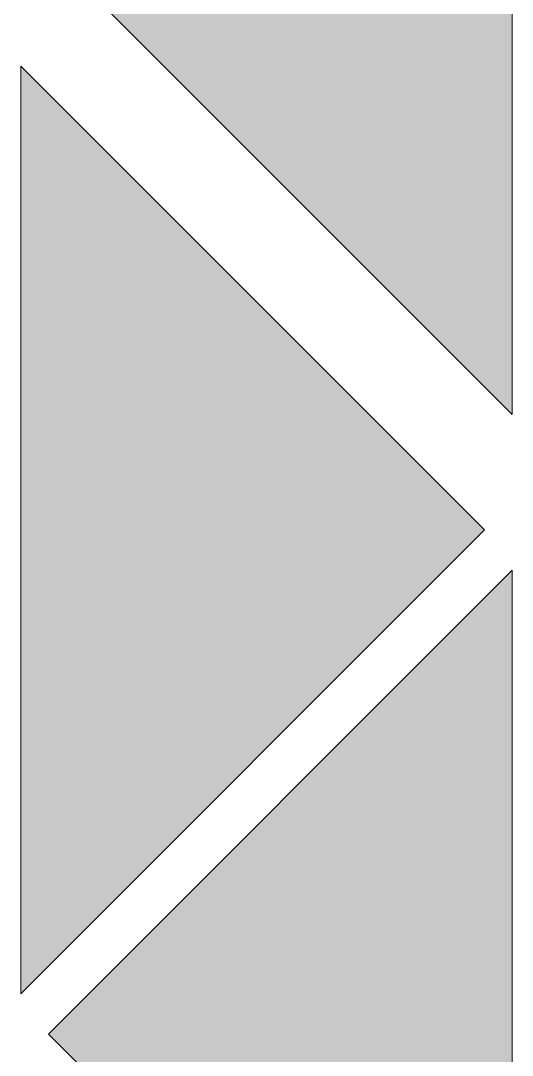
# Model space of a CAD drawing. Header units: inches. Extents: x 0.1 to 22.4, y -34.4 to -0.1.
# Drawn here: x 20.669 to 22.346, y -29.192 to -25.663 of the extents above; entities that cross this region are included whole.
import ezdxf

# ---------------------------------------------------------------- set-up
doc = ezdxf.new("R2010")
doc.units = ezdxf.units.IN
doc.header["$MEASUREMENT"] = 0
doc.layers.add('Layer 1', color=7, linetype='Continuous')

msp = doc.modelspace()

# ---------------------------------------------------------------- hatches: boundary and pattern name
at = {"layer": 'Layer 1', "true_color": 0xef4c22}
h = msp.add_hatch(color=20, dxfattribs=at)
h.dxf.hatch_style = 2
h.paths.add_polyline_path([(22.3463, -27.0062), (20.7635, -25.4234), (22.3463, -23.8405)])
at = {"layer": 'Layer 1', "true_color": 0xffffff}
h = msp.add_hatch(color=7, dxfattribs=at)
h.dxf.hatch_style = 2
h.paths.add_polyline_path([(20.6689, -25.8173), (22.2517, -27.4001), (20.6689, -28.9829)])
at = {"layer": 'Layer 1', "true_color": 0xef4c22}
h = msp.add_hatch(color=20, dxfattribs=at)
h.dxf.hatch_style = 2
h.paths.add_polyline_path([(22.3463, -30.7033), (20.7635, -29.1205), (22.3463, -27.5377)])

# ---------------------------------------------------------------- linework, layer by layer
at = {"layer": 'Layer 1', "lineweight": 0}
for points in [[(22.3463, -27.0062), (20.7635, -25.4234), (22.3463, -23.8405), (22.3463, -27.0062)], [(20.6689, -25.8173), (22.2517, -27.4001), (20.6689, -28.9829), (20.6689, -25.8173)], [(22.3463, -30.7033), (20.7635, -29.1205), (22.3463, -27.5377), (22.3463, -30.7033)]]:
    msp.add_lwpolyline(points, dxfattribs=at)

doc.saveas('drawing.dxf')
